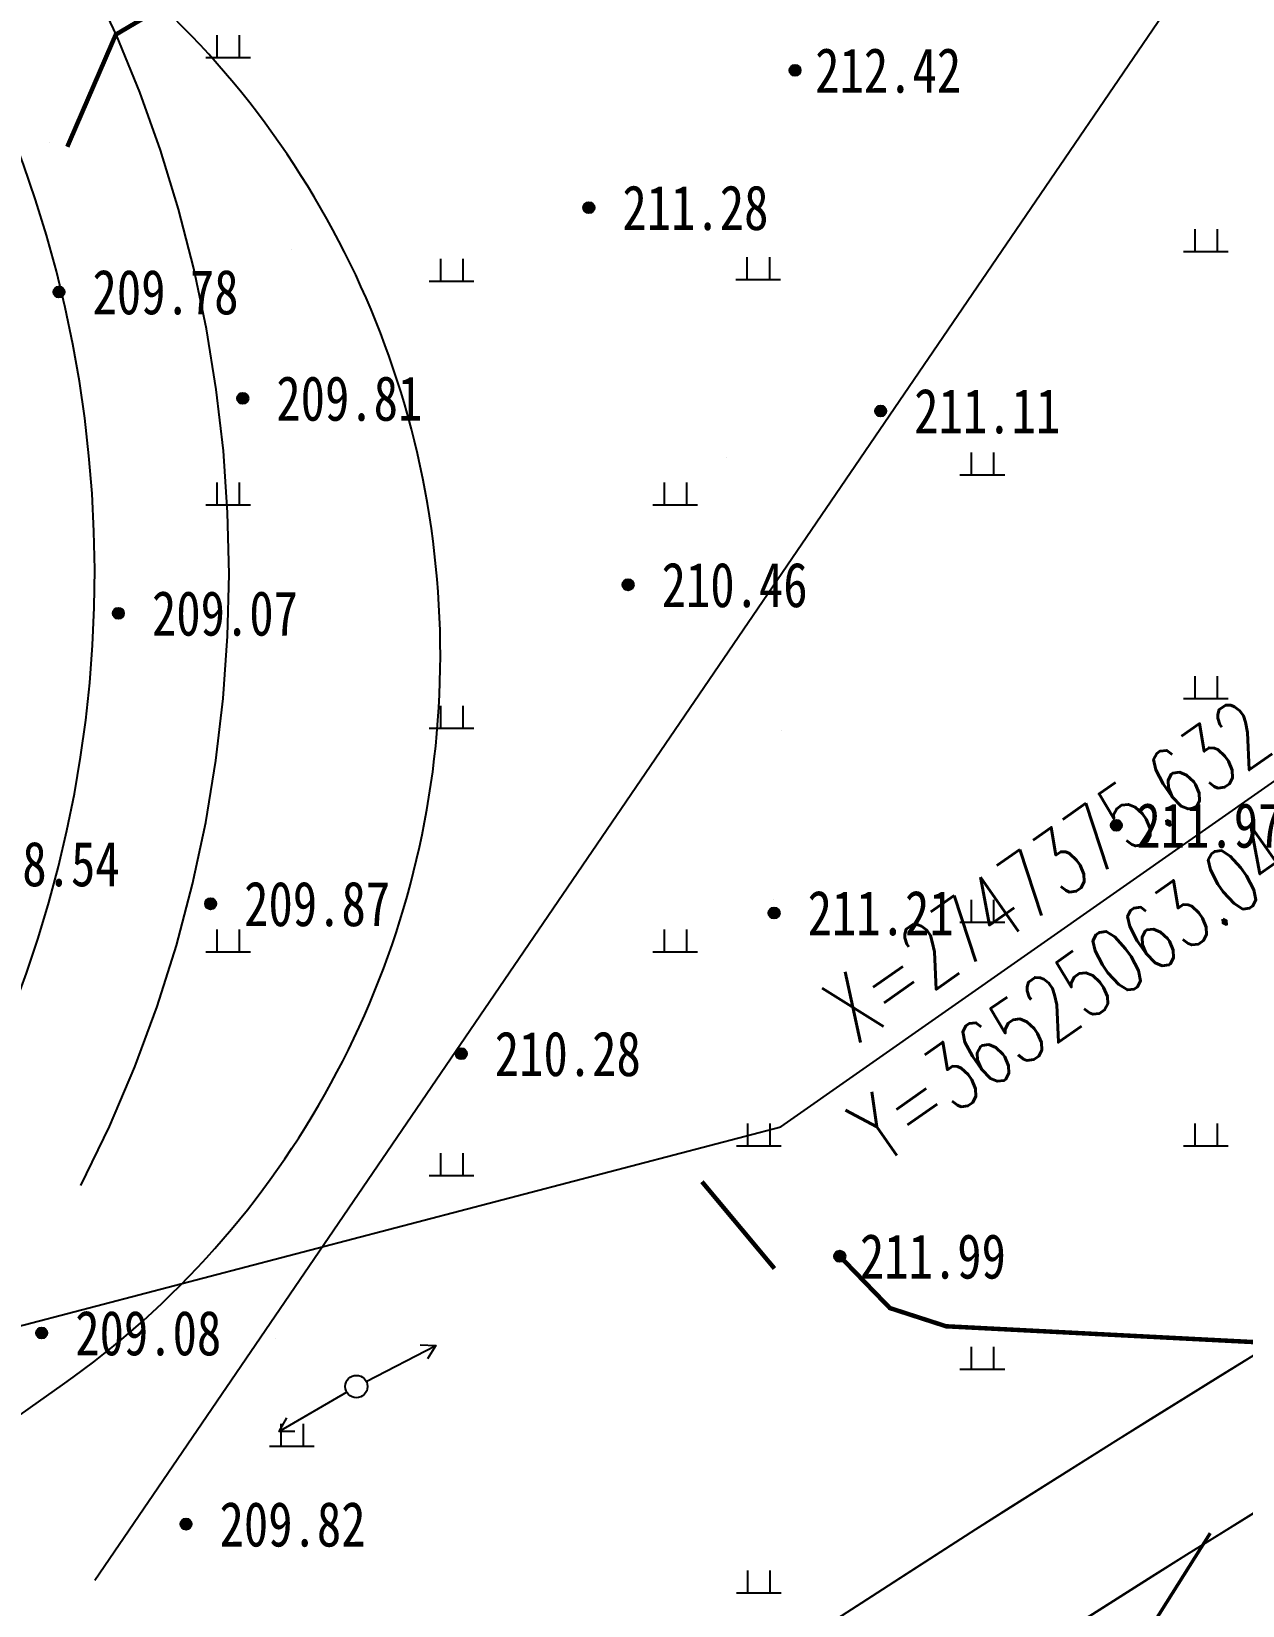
# Model space of a CAD drawing. Extents: x 36524600 to 36525730, y 2746759 to 2747713.
# Drawn here: x 36525067.07 to 36525094.15, y 2747370.36 to 2747405.56 of the extents above; entities that cross this region are included whole.
import ezdxf
from ezdxf.enums import TextEntityAlignment as Align

# ---------------------------------------------------------------- set-up
doc = ezdxf.new("R2010")
doc.units = 0
doc.header["$LTSCALE"] = 1000
doc.header["$MEASUREMENT"] = 0
doc.linetypes.add('X2', pattern=[10, 8, -2])
for name, color, linetype in [('0-规划道路', 4, 'Continuous'), ('DGX', 251, 'Continuous'), ('DIM_COOR', 3, 'Continuous'), ('DLSS', 4, 'Continuous'), ('DMTZ', 3, 'Continuous'), ('GCD', 252, 'Continuous'), ('GXYZ', 2, 'Continuous'), ('PP-DX-PT', 251, 'Continuous'), ('PUB_TEXT', 7, 'Continuous'), ('ZBTZ', 3, 'Continuous')]:
    doc.layers.add(name, color=color, linetype=linetype)
doc.styles.add('_TCH_DIM', font='SIMPLEX', dxfattribs={"bigfont": 'GBCBIG'})
doc.styles.add('正等线体', font='宋体.shx', dxfattribs={"bigfont": '@@gbcbig.shx'})
doc.linetypes.add('10421', pattern='A,2,[150,AAA.SHX,S=0.5,R=0,X=0,Y=0.5],1e-11', length=2)

# ---------------------------------------------------------------- blocks, each defined once
blk = doc.blocks.new('Gc013b')
at = {"linetype": 'Continuous'}
blk.add_line((0.5, 0), (4, 0), dxfattribs=at)
at = {"linetype": 'Continuous', "flags": 128}
blk.add_lwpolyline([(3.388, 0.354), (4, 0), (3.388, -0.354)], dxfattribs=at)
blk = doc.blocks.new('gc170')
at = {"linetype": 'Continuous'}
blk.add_circle((0, 0), 0.5, dxfattribs=at)
blk = doc.blocks.new('gc200')
h = blk.add_hatch(color=256)
edge = h.paths.add_edge_path()
edge.add_arc((0, 0), 0.25, 0, 360)
blk.add_circle((0, 0), 0.25)
blk = doc.blocks.new('dxt')
at = {"color": 253}
for p, q in [((36525071.216, 2747405.481), (36525071.216, 2747404.981)), ((36525071.716, 2747405.481), (36525071.716, 2747404.981)), ((36525070.966, 2747404.981), (36525071.966, 2747404.981)), ((36525093.084, 2747401.146), (36525093.084, 2747400.646)), ((36525093.584, 2747401.146), (36525093.584, 2747400.646)), ((36525092.834, 2747400.646), (36525093.834, 2747400.646)), ((36525076.216, 2747400.481), (36525076.216, 2747399.981)), ((36525076.716, 2747400.481), (36525076.716, 2747399.981)), ((36525083.071, 2747400.516), (36525083.071, 2747400.016)), ((36525083.571, 2747400.516), (36525083.571, 2747400.016)), ((36525075.966, 2747399.981), (36525076.966, 2747399.981)), ((36525082.821, 2747400.016), (36525083.821, 2747400.016)), ((36525088.084, 2747396.146), (36525088.084, 2747395.646)), ((36525088.584, 2747396.146), (36525088.584, 2747395.646)), ((36525071.216, 2747395.481), (36525071.216, 2747394.981)), ((36525071.716, 2747395.481), (36525071.716, 2747394.981)), ((36525081.216, 2747395.481), (36525081.216, 2747394.981)), ((36525081.716, 2747395.481), (36525081.716, 2747394.981)), ((36525087.834, 2747395.646), (36525088.834, 2747395.646)), ((36525070.966, 2747394.981), (36525071.966, 2747394.981)), ((36525080.966, 2747394.981), (36525081.966, 2747394.981)), ((36525093.084, 2747391.146), (36525093.084, 2747390.646)), ((36525093.584, 2747391.146), (36525093.584, 2747390.646)), ((36525076.216, 2747390.481), (36525076.216, 2747389.981)), ((36525076.716, 2747390.481), (36525076.716, 2747389.981)), ((36525092.834, 2747390.646), (36525093.834, 2747390.646)), ((36525075.966, 2747389.981), (36525076.966, 2747389.981)), ((36525088.084, 2747386.146), (36525088.084, 2747385.646)), ((36525088.584, 2747386.146), (36525088.584, 2747385.646)), ((36525087.834, 2747385.646), (36525088.834, 2747385.646)), ((36525071.216, 2747385.481), (36525071.216, 2747384.981)), ((36525071.716, 2747385.481), (36525071.716, 2747384.981)), ((36525081.216, 2747385.481), (36525081.216, 2747384.981)), ((36525081.716, 2747385.481), (36525081.716, 2747384.981)), ((36525070.966, 2747384.981), (36525071.966, 2747384.981)), ((36525080.966, 2747384.981), (36525081.966, 2747384.981)), ((36525083.084, 2747381.146), (36525083.084, 2747380.646)), ((36525083.584, 2747381.146), (36525083.584, 2747380.646)), ((36525093.084, 2747381.146), (36525093.084, 2747380.646)), ((36525093.584, 2747381.146), (36525093.584, 2747380.646)), ((36525082.834, 2747380.646), (36525083.834, 2747380.646)), ((36525092.834, 2747380.646), (36525093.834, 2747380.646)), ((36525076.216, 2747380.481), (36525076.216, 2747379.981)), ((36525076.716, 2747380.481), (36525076.716, 2747379.981)), ((36525075.966, 2747379.981), (36525076.966, 2747379.981)), ((36525088.084, 2747376.146), (36525088.084, 2747375.646)), ((36525088.584, 2747376.146), (36525088.584, 2747375.646)), ((36525087.834, 2747375.646), (36525088.834, 2747375.646)), ((36525072.643, 2747374.426), (36525072.643, 2747373.926)), ((36525073.143, 2747374.426), (36525073.143, 2747373.926)), ((36525072.393, 2747373.926), (36525073.393, 2747373.926)), ((36525083.084, 2747371.146), (36525083.084, 2747370.646)), ((36525083.584, 2747371.146), (36525083.584, 2747370.646)), ((36525082.834, 2747370.646), (36525083.834, 2747370.646))]:
    blk.add_line(p, q, dxfattribs=at)
at = {"color": 253, "linetype": 'Continuous', "flags": 128}
blk.add_lwpolyline([(36525128.774, 2747428.494), (36525094.763, 2747409.443), (36525068.486, 2747370.92)], dxfattribs=at)
at = {"layer": 'DGX', "color": 253, "linetype": 'Continuous', "const_width": 0.075, "flags": 128}
blk.add_lwpolyline([(36525091.64, 2747369.136), (36525092.487, 2747370.483), (36525093.431, 2747371.982)], dxfattribs=at)
at = {"layer": 'DLSS', "color": 253, "linetype": 'X2'}
for centre, radius, start, end in [((36525041.484, 2747393.452), 30, 332.8353, 58.6566), ((36525041.484, 2747393.452), 27, 305.2834, 58.6566), ((36525299.839, 2747040.926), 393, 116.65189, 125.2834), ((36525299.839, 2747040.926), 390, 116.65189, 125.2834)]:
    blk.add_arc(centre, radius, start, end, dxfattribs=at)
at = {"layer": 'DMTZ', "color": 253, "linetype": '10421', "flags": 128}
for points, const_width, elevation in [([(36525114.148, 2747383.161), (36525113.93, 2747393.056), (36525113.598, 2747394.726), (36525110.478, 2747400.496), (36525108.325, 2747403.033), (36525107.139, 2747403.97), (36525105.63, 2747404.49), (36525101.725, 2747404.637), (36525096.889, 2747406.254), (36525094.174, 2747406.302), (36525090.954, 2747407.008), (36525086.634, 2747406.762), (36525085.217, 2747405.937), (36525084.346, 2747404.786), (36525083.404, 2747404.624), (36525076.998, 2747406.798), (36525067.252, 2747408.51), (36525061.551, 2747408.579), (36525058.074, 2747407.666), (36525053.009, 2747405.353), (36525048.603, 2747404.042), (36525043.307, 2747402.597), (36525041.076, 2747402.386), (36525039.057, 2747402.288), (36525036.747, 2747403.691), (36525035.48, 2747405.753), (36525033.307, 2747412.778), (36525029.013, 2747421.757), (36525025.247, 2747425.488), (36525021.012, 2747428.756), (36525015.032, 2747433.661), (36525012.836, 2747435.594), (36525010.222, 2747438.541), (36525008.767, 2747440.5), (36525005.691, 2747446.309), (36525004.521, 2747449.922), (36525004.103, 2747453.218), (36525004.158, 2747457.366), (36525004.346, 2747461.068), (36525003.833, 2747466.322), (36524999.172, 2747478.694), (36524996.93, 2747482.765), (36524994.423, 2747491.584), (36524992.957, 2747497.838), (36524991.208, 2747506.075), (36524988.345, 2747520.412), (36524984.663, 2747529.207), (36524983.82, 2747532.506)], 0.0000022, 200), ([(36525047.637, 2747319.179), (36525050.968, 2747319.719), (36525058.32, 2747324.462), (36525069.23, 2747336.75), (36525072.926, 2747339.784), (36525076.263, 2747345.646), (36525078.946, 2747349.447), (36525080.515, 2747354.007), (36525081.595, 2747356.128), (36525087.153, 2747364.629), (36525091.086, 2747369.571), (36525095.777, 2747374.393), (36525102.908, 2747379.443), (36525113.199, 2747382.722), (36525115.918, 2747384.124), (36525120.957, 2747387.515), (36525126.971, 2747389.793), (36525132.131, 2747392.662), (36525133.151, 2747399.113), (36525132.323, 2747401.601), (36525130.496, 2747404.116), (36525129.001, 2747405.183), (36525126.146, 2747405.903), (36525122.411, 2747407.622), (36525122.349, 2747407.651), (36525119.947, 2747408.852), (36525119.345, 2747409.21), (36525119.292, 2747409.244), (36525117.554, 2747410.379), (36525116.888, 2747410.651), (36525116.654, 2747410.697), (36525116.606, 2747410.702), (36525115.754, 2747410.676), (36525115.752, 2747410.676), (36525115.702, 2747410.672), (36525113.906, 2747410.553), (36525113.877, 2747410.551), (36525110.877, 2747410.301), (36525103.781, 2747409.727), (36525096.591, 2747409.062), (36525094.595, 2747407.839), (36525090.954, 2747407.008)], 0.00000221, 212)]:
    blk.add_lwpolyline(points, dxfattribs=dict(at, const_width=const_width, elevation=elevation))
for points, elevation in [([(36525058.78, 2747343.493, 0.00000221, 0.00000221, 0), (36525056.806, 2747347.436, 0.00000221, 0.00000221, 0), (36525056.739, 2747348.822, 0.00000221, 0.00000221, 0), (36525057.271, 2747349.88, 0.00000221, 0.00000221, 0), (36525059.651, 2747352.091, 0.00000221, 0.00000221, 0), (36525062.899, 2747358.96, 0.00000221, 0.00000221, 0), (36525067.519, 2747364.773, 0.00000221, 0.00000221, 0), (36525071.45, 2747367.621, 0.00000221, 0.00000221, 0), (36525077.543, 2747374.209, 0.00000221, 0.00000221, 0), (36525082.602, 2747380.507, 0.00000221, 0.00000221, 0), (36525083.137, 2747382.234, 0.00000221, 0.00000221, 0), (36525084.002, 2747388.574, 0.00000221, 0.00000221, 0), (36525083.364, 2747393.748, 0.00000221, 0.00000221, 0), (36525082.793, 2747395.672, 0.00000221, 0.00000221, 0), (36525080.617, 2747400.078, 0.00000221, 0.00000221, 0), (36525079.536, 2747401.624, 0.00000221, 0.00000221, 0), (36525077.794, 2747403.08, 0.00000221, 0.00000221, 0), (36525072.77, 2747405.807, 0.00000221, 0.00000221, 0), (36525071.338, 2747406.9, 0.00000221, 0.00000221, 0), (36525069.833, 2747408.048, 0.00000221, 0.00000221, 0)], 211.745), ([(36525066.402, 2747370.559, 0.00000221, 0.00000221, 0), (36525068.573, 2747373.615, 0.00000221, 0.00000221, 0), (36525073.262, 2747376.84, 0.00000221, 0.00000221, 0), (36525075.093, 2747380.436, 0.00000221, 0.00000221, 0), (36525076.32, 2747384.15, 0.00000221, 0.00000221, 0), (36525077.944, 2747391.845, 0.00000221, 0.00000221, 0), (36525077.942, 2747393.531, 0.00000221, 0.00000221, 0), (36525077.568, 2747394.765, 0.00000221, 0.00000221, 0), (36525076.488, 2747397.375, 0.00000221, 0.00000221, 0), (36525075.023, 2747399.128, 0.00000221, 0.00000221, 0), (36525072.764, 2747400.782, 0.00000221, 0.00000221, 0), (36525070.359, 2747402.076, 0.00000221, 0.00000221, 0), (36525067.467, 2747403.078, 0.00000221, 0.00000221, 0), (36525062.743, 2747403.925, 0.00000221, 0.00000221, 0), (36525060.992, 2747403.466, 0.00000221, 0.00000221, 0), (36525059.721, 2747403.572, 0.00000221, 0.00000221, 0), (36525055.661, 2747405.502, 0.00000221, 0.00000221, 0), (36525054.206, 2747405.899, 0.00000221, 0.00000221, 0)], 209.913), ([(36525085.146, 2747378.174, 0.00000221, 0.00000221, 0), (36525088.532, 2747380.66, 0.00000221, 0.00000221, 0), (36525090.426, 2747383.082, 0.00000221, 0.00000221, 0), (36525090.914, 2747384.754, 0.00000221, 0.00000221, 0), (36525092.016, 2747392.834, 0.00000221, 0.00000221, 0), (36525091.441, 2747395.587, 0.00000221, 0.00000221, 0), (36525089.608, 2747399.132, 0.00000221, 0.00000221, 0), (36525085.638, 2747402.662, 0.00000221, 0.00000221, 0), (36525084.146, 2747404.695, 0.00000221, 0.00000221, 0)], 212.136), ([(36525077.265, 2747388.688, 0.00000221, 0.00000221, 0), (36525075.548, 2747389.881, 0.00000221, 0.00000221, 0), (36525075.202, 2747390.426, 0.00000221, 0.00000221, 0), (36525074.889, 2747391.128, 0.00000221, 0.00000221, 0), (36525074.44, 2747393.221, 0.00000221, 0.00000221, 0), (36525072.291, 2747396.942, 0.00000221, 0.00000221, 0), (36525069.737, 2747398.396, 0.00000221, 0.00000221, 0), (36525062.326, 2747400.447, 0.00000221, 0.00000221, 0), (36525061.24, 2747401.557, 0.00000221, 0.00000221, 0), (36525060.224, 2747403.481, 0.00000221, 0.00000221, 0)], 210.466), ([(36525066.402, 2747370.559, 0.00000221, 0.00000221, 0), (36525065.693, 2747372.13, 0.00000221, 0.00000221, 0), (36525065.024, 2747373.648, 0.00000221, 0.00000221, 0), (36525065.096, 2747374.136, 0.00000221, 0.00000221, 0), (36525066.506, 2747375.274, 0.00000221, 0.00000221, 0), (36525067.224, 2747376.271, 0.00000221, 0.00000221, 0), (36525067.902, 2747377.836, 0.00000221, 0.00000221, 0), (36525069.279, 2747383.486, 0.00000221, 0.00000221, 0), (36525069.007, 2747387.302, 0.00000221, 0.00000221, 0), (36525067.459, 2747390.729, 0.00000221, 0.00000221, 0), (36525063.902, 2747396.406, 0.00000221, 0.00000221, 0)], 209.099), ([(36525045.68, 2747320.585, 0.00000221, 0.00000221, 0), (36525045.773, 2747321.696, 0.00000221, 0.00000221, 0), (36525046.009, 2747322.604, 0.00000221, 0.00000221, 0), (36525047.447, 2747326.177, 0.00000221, 0.00000221, 0), (36525051.684, 2747332.578, 0.00000221, 0.00000221, 0), (36525055.645, 2747340.289, 0.00000221, 0.00000221, 0), (36525067.027, 2747352.112, 0.00000221, 0.00000221, 0), (36525068.855, 2747353.739, 0.00000221, 0.00000221, 0), (36525069.288, 2747357.205, 0.00000221, 0.00000221, 0), (36525070.702, 2747359.046, 0.00000221, 0.00000221, 0), (36525072.421, 2747361.681, 0.00000221, 0.00000221, 0), (36525075.725, 2747364.495, 0.00000221, 0.00000221, 0), (36525076.419, 2747368.034, 0.00000221, 0.00000221, 0), (36525078.176, 2747371.787, 0.00000221, 0.00000221, 0), (36525081.903, 2747376.916, 0.00000221, 0.00000221, 0), (36525083.45, 2747377.854, 0.00000221, 0.00000221, 0), (36525085.146, 2747378.174, 0.00000221, 0.00000221, 0)], 211.962), ([(36525075.908, 2747372.567, 0.00000221, 0.00000221, 0), (36525074.758, 2747373.872, 0.00000221, 0.00000221, 0), (36525073.551, 2747377.207, 0.00000221, 0.00000221, 0)], 211.389)]:
    blk.add_lwpolyline(points, format="xyseb", dxfattribs=dict(at, elevation=elevation))
at = {"layer": 'PP-DX-PT', "color": 253, "linetype": 'Continuous'}
for p in [(36525084.146, 2747404.695, 212.42), (36525079.536, 2747401.624, 211.28), (36525067.685, 2747399.738, 209.78), (36525071.796, 2747397.359, 209.81), (36525086.06, 2747397.077, 211.11), (36525080.412, 2747393.19, 210.46), (36525069.014, 2747392.553, 209.07), (36525091.331, 2747387.811, 211.97), (36525071.076, 2747386.056, 209.87), (36525083.678, 2747385.851, 211.21), (36525076.682, 2747382.703, 210.28), (36525085.146, 2747378.174, 211.99), (36525067.299, 2747376.458, 209.08), (36525070.526, 2747372.183, 209.82)]:
    blk.add_point(p, dxfattribs=at)
at = {"layer": 'PP-DX-PT', "color": 253}
for p in [(36525084.146, 2747404.695, 212.421), (36525079.536, 2747401.624, 211.28), (36525067.685, 2747399.738, 209.78), (36525071.796, 2747397.359, 209.81), (36525086.06, 2747397.077, 211.11), (36525080.412, 2747393.19, 210.46), (36525069.014, 2747392.553, 209.07), (36525091.331, 2747387.811, 211.97), (36525071.076, 2747386.056, 209.87), (36525083.678, 2747385.851, 211.21), (36525076.682, 2747382.703, 210.281), (36525085.146, 2747378.174, 211.986), (36525067.299, 2747376.458, 209.08), (36525070.526, 2747372.183, 209.82)]:
    blk.add_point(p, dxfattribs=at)
at = {"layer": 'ZBTZ', "color": 253, "linetype": 'Continuous', "const_width": 0.0999, "flags": 128}
for points, elevation in [([(36525067.871, 2747402.985), (36525068.955, 2747405.494), (36525071.338, 2747406.9)], 211.512), ([(36525082.065, 2747379.84), (36525083.686, 2747377.899)], 210.983), ([(36525098.135, 2747376.063), (36525087.524, 2747376.608), (36525086.267, 2747377.015), (36525085.146, 2747378.174)], 212.152)]:
    blk.add_lwpolyline(points, dxfattribs=dict(at, elevation=elevation))
at = {"layer": 'GCD', "color": 253, "linetype": 'Continuous'}
ref = blk.add_blockref('gc200', (36525084.146, 2747404.695, 212.421), dxfattribs=dict(at, xscale=0.5, yscale=0.5, zscale=0.5))
ref.add_attrib('height', '212.42', dxfattribs={"linetype": 'Continuous', "height": 1, "style": '正等线体', "width": 0.8}).set_placement((36525084.596, 2747404.695, 212.421), align=Align.MIDDLE_LEFT)
ref = blk.add_blockref('gc200', (36525079.536, 2747401.624, 211.28), dxfattribs=dict(at, xscale=0.5, yscale=0.5, zscale=0.5))
ref.add_attrib('height', '211.28', dxfattribs={"linetype": 'Continuous', "height": 1, "style": '正等线体', "width": 0.8}).set_placement((36525080.286, 2747401.624, 211.28), align=Align.MIDDLE_LEFT)
ref = blk.add_blockref('gc200', (36525067.685, 2747399.738, 209.78), dxfattribs=dict(at, xscale=0.5, yscale=0.5, zscale=0.5))
ref.add_attrib('height', '209.78', dxfattribs={"linetype": 'Continuous', "height": 1, "style": '正等线体', "width": 0.8}).set_placement((36525068.435, 2747399.738, 209.78), align=Align.MIDDLE_LEFT)
ref = blk.add_blockref('gc200', (36525071.796, 2747397.359, 209.81), dxfattribs=dict(at, xscale=0.5, yscale=0.5, zscale=0.5))
ref.add_attrib('height', '209.81', dxfattribs={"linetype": 'Continuous', "height": 1, "style": '正等线体', "width": 0.8}).set_placement((36525072.546, 2747397.359, 209.81), align=Align.MIDDLE_LEFT)
ref = blk.add_blockref('gc200', (36525086.06, 2747397.077, 211.11), dxfattribs=dict(at, xscale=0.5, yscale=0.5, zscale=0.5))
ref.add_attrib('height', '211.11', dxfattribs={"linetype": 'Continuous', "height": 1, "style": '正等线体', "width": 0.8}).set_placement((36525086.81, 2747397.077, 211.11), align=Align.MIDDLE_LEFT)
ref = blk.add_blockref('gc200', (36525080.412, 2747393.19, 210.46), dxfattribs=dict(at, xscale=0.5, yscale=0.5, zscale=0.5))
ref.add_attrib('height', '210.46', dxfattribs={"linetype": 'Continuous', "height": 1, "style": '正等线体', "width": 0.8}).set_placement((36525081.162, 2747393.19, 210.46), align=Align.MIDDLE_LEFT)
ref = blk.add_blockref('gc200', (36525069.014, 2747392.553, 209.07), dxfattribs=dict(at, xscale=0.5, yscale=0.5, zscale=0.5))
ref.add_attrib('height', '209.07', dxfattribs={"linetype": 'Continuous', "height": 1, "style": '正等线体', "width": 0.8}).set_placement((36525069.764, 2747392.553, 209.07), align=Align.MIDDLE_LEFT)
ref = blk.add_blockref('gc200', (36525091.331, 2747387.811, 211.97), dxfattribs=dict(at, xscale=0.5, yscale=0.5, zscale=0.5))
ref.add_attrib('height', '211.97', dxfattribs={"linetype": 'Continuous', "height": 1, "style": '正等线体', "width": 0.8}).set_placement((36525091.781, 2747387.811, 212.136), align=Align.MIDDLE_LEFT)
ref = blk.add_blockref('gc200', (36525065.027, 2747386.948, 208.54), dxfattribs=dict(at, xscale=0.5, yscale=0.5, zscale=0.5))
ref.add_attrib('height', '208.54', dxfattribs={"linetype": 'Continuous', "height": 1, "style": '正等线体', "width": 0.8}).set_placement((36525065.777, 2747386.948, 208.54), align=Align.MIDDLE_LEFT)
ref = blk.add_blockref('gc200', (36525071.076, 2747386.056, 209.87), dxfattribs=dict(at, xscale=0.5, yscale=0.5, zscale=0.5))
ref.add_attrib('height', '209.87', dxfattribs={"linetype": 'Continuous', "height": 1, "style": '正等线体', "width": 0.8}).set_placement((36525071.826, 2747386.056, 209.87), align=Align.MIDDLE_LEFT)
ref = blk.add_blockref('gc200', (36525083.678, 2747385.851, 211.21), dxfattribs=dict(at, xscale=0.5, yscale=0.5, zscale=0.5))
ref.add_attrib('height', '211.21', dxfattribs={"linetype": 'Continuous', "height": 1, "style": '正等线体', "width": 0.8}).set_placement((36525084.428, 2747385.851, 211.21), align=Align.MIDDLE_LEFT)
ref = blk.add_blockref('gc200', (36525076.682, 2747382.703, 210.281), dxfattribs=dict(at, xscale=0.5, yscale=0.5, zscale=0.5))
ref.add_attrib('height', '210.28', dxfattribs={"linetype": 'Continuous', "height": 1, "style": '正等线体', "width": 0.8}).set_placement((36525077.432, 2747382.703, 210.281), align=Align.MIDDLE_LEFT)
ref = blk.add_blockref('gc200', (36525085.146, 2747378.174, 211.986), dxfattribs=dict(at, xscale=0.5, yscale=0.5, zscale=0.5))
ref.add_attrib('height', '211.99', dxfattribs={"linetype": 'Continuous', "height": 1, "style": '正等线体', "width": 0.8}).set_placement((36525085.596, 2747378.174, 211.986), align=Align.MIDDLE_LEFT)
ref = blk.add_blockref('gc200', (36525067.299, 2747376.458, 209.08), dxfattribs=dict(at, xscale=0.5, yscale=0.5, zscale=0.5))
ref.add_attrib('height', '209.08', dxfattribs={"linetype": 'Continuous', "height": 1, "style": '正等线体', "width": 0.8}).set_placement((36525068.049, 2747376.458, 209.08), align=Align.MIDDLE_LEFT)
ref = blk.add_blockref('gc200', (36525070.526, 2747372.183, 209.82), dxfattribs=dict(at, xscale=0.5, yscale=0.5, zscale=0.5))
ref.add_attrib('height', '209.82', dxfattribs={"linetype": 'Continuous', "height": 1, "style": '正等线体', "width": 0.8}).set_placement((36525071.276, 2747372.183, 209.82), align=Align.MIDDLE_LEFT)
at = {"layer": 'GXYZ', "color": 253, "linetype": 'Continuous', "yscale": 0.5, "zscale": 0.5}
for name, xscale, rotation in [('Gc013b', 0.5000000008425433, 27.2181374857228), ('Gc013b', 0.5000000028312779, 210.2458946527526), ('gc170', 0.5000000008425433, 27.2181374857228)]:
    blk.add_blockref(name, (36525074.336, 2747375.26, 209.821), dxfattribs=dict(at, xscale=xscale, rotation=rotation))

msp = doc.modelspace()

# ---------------------------------------------------------------- linework, layer by layer
at = {"layer": '0-规划道路', "color": 4}
msp.add_line((36525031.049, 2747349.317), (36525067.766, 2747375.298), dxfattribs=at)
for centre, radius, start, end in [((36525056.214, 2747391.624), 20, 305.2834, 49.5974), ((36525299.839, 2747040.926), 393, 116.65189, 125.2834), ((36525299.839, 2747040.926), 390, 116.65189, 125.2834)]:
    msp.add_arc(centre, radius, start, end, dxfattribs=at)
at = {"layer": 'DIM_COOR', "color": 3}
for p, q in [((36525083.829, 2747381.065), (36525096.033, 2747389.622)), ((36525063.044, 2747375.632), (36525083.829, 2747381.065))]:
    msp.add_line(p, q, dxfattribs=at)

# ---------------------------------------------------------------- block references
msp.add_blockref('dxt', (0, 0))

# ---------------------------------------------------------------- texts
at = {"layer": 'PUB_TEXT', "style": '_TCH_DIM', "width": 0.705882}
for s, p in [('X=2747375.632', (36525085.497, 2747382.876)), ('Y=36525063.044', (36525086.094, 2747380.195))]:
    msp.add_text(s, height=1.4875, rotation=35.0367, dxfattribs=at).set_placement(p)

doc.saveas('drawing.dxf')
